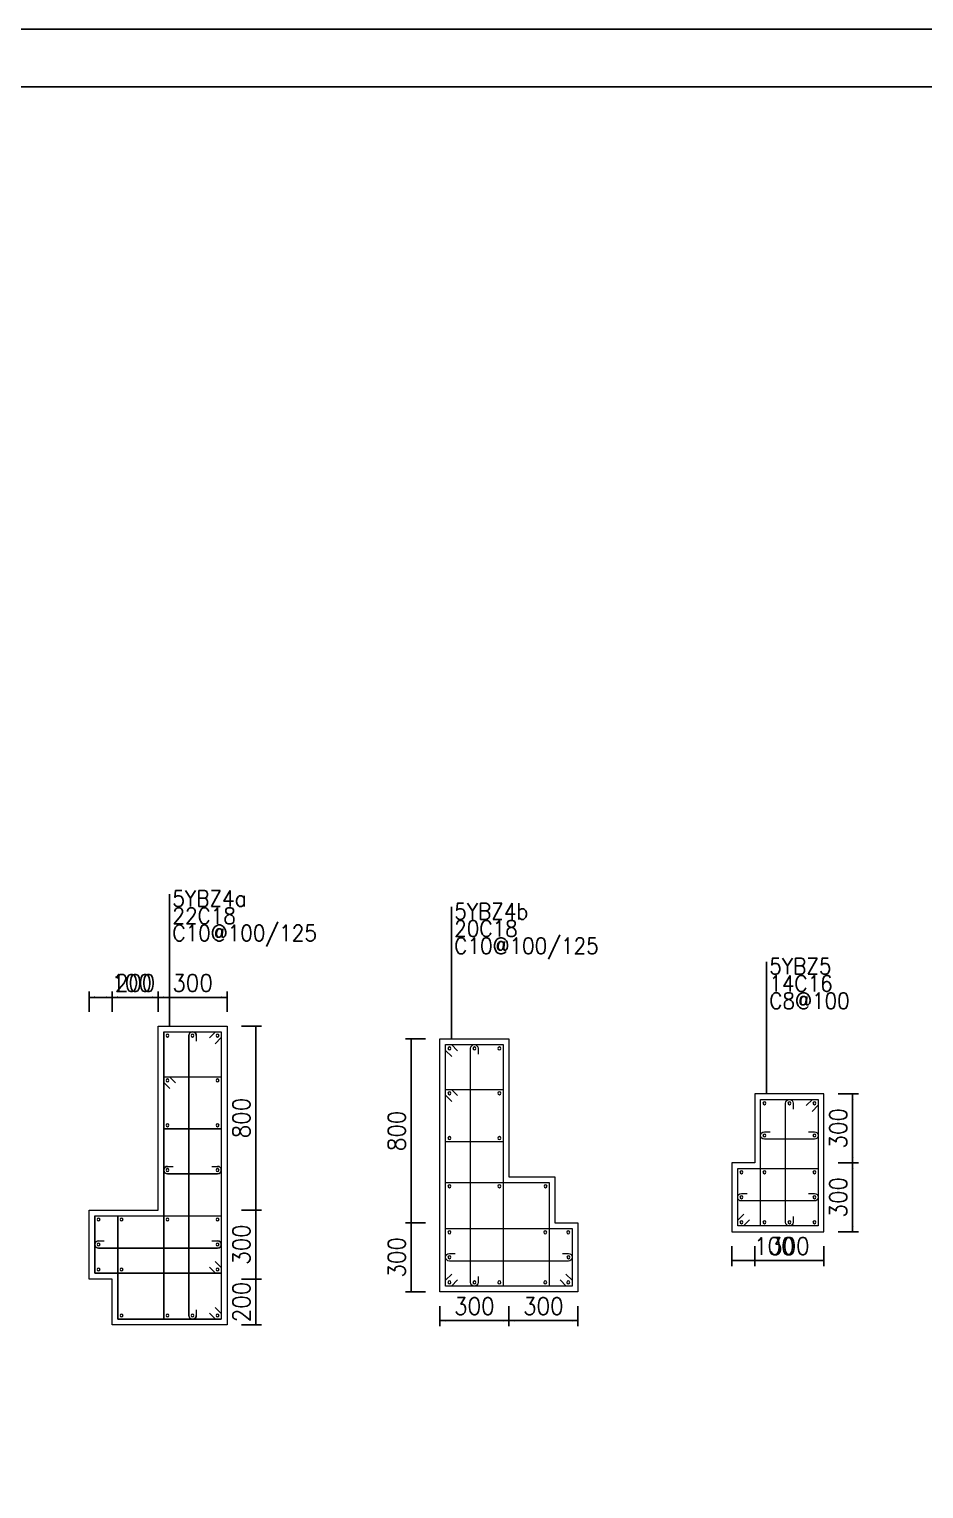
# Model space of a CAD drawing. Extents: x 292423 to 377252, y 106557 to 361882.
# Drawn here: x 346112 to 361682, y 205872 to 231265 of the extents above; entities that cross this region are included whole.
import ezdxf
from ezdxf.enums import TextEntityAlignment as Align

# ---------------------------------------------------------------- set-up
doc = ezdxf.new("R2010")
doc.units = 0
doc.header["$LTSCALE"] = 1000
for name, color, linetype in [('1508', 2, 'Continuous'), ('tk', 7, 'Continuous'), ('Y阴影', 254, 'Continuous')]:
    doc.layers.add(name, color=color, linetype=linetype)
for name, color, linetype, lineweight in [('REIN', 6, 'Continuous', 18), ('Z-柱大样外框', 7, 'ByLayer', 18), ('Z-详图标注', 3, 'Continuous', 18), ('配箍校核', 2, 'ByLayer', 18)]:
    doc.layers.add(name, color=color, linetype=linetype, lineweight=lineweight)
doc.styles.get("Standard").update_dxf_attribs({"font": 'standard'})
doc.dimstyles.get("Standard").update_dxf_attribs({"dimtxt": 300, "dimasz": 100, "dimexe": 100, "dimexo": 250, "dimgap": 100, "dimtad": 0, "dimtoh": 1, "dimdec": 0, "dimlfac": 0.25, "dimdsep": 46, "dimcen": 0.09, "dimclrt": 7, "dimadec": 0, "dimazin": 0, "dimtfac": 1, "dimtdec": 4, "dimtofl": 0, "dimtmove": 0, "dimatfit": 3, "dimfxl": 1, "dimtolj": 1, "dimtzin": 0, "dimarcsym": 0})

# ---------------------------------------------------------------- blocks, each defined once
blk = doc.blocks.new('*D410')
at = {"layer": 'Z-详图标注', "color": 0, "linetype": 'ByBlock', "lineweight": -2}
for p, q in [((358343, 210094), (358343, 209744)), ((358743, 210094), (358743, 209744)), ((358343, 209844), (358743, 209844))]:
    blk.add_line(p, q, dxfattribs=at)
for points in [[(358343, 209844), (358443, 209861), (358443, 209828)], [(358743, 209844), (358643, 209828), (358643, 209861)]]:
    blk.add_solid(points, dxfattribs=at)
at = {"layer": 'Z-详图标注', "color": 7, "linetype": 'Continuous', "lineweight": -2, "insert": (359081, 210094), "char_height": 300, "width": 476.67, "attachment_point": 5}
blk.add_mtext('100', dxfattribs=at)
blk = doc.blocks.new('*D464')
at = {"layer": 'Z-详图标注', "color": 0, "linetype": 'ByBlock', "lineweight": -2}
for p, q in [((358743, 210094), (358743, 209744)), ((359943, 210094), (359943, 209744)), ((358743, 209844), (359943, 209844))]:
    blk.add_line(p, q, dxfattribs=at)
for points in [[(358743, 209844), (358843, 209861), (358843, 209828)], [(359943, 209844), (359843, 209828), (359843, 209861)]]:
    blk.add_solid(points, dxfattribs=at)
at = {"layer": 'Z-详图标注', "color": 7, "linetype": 'Continuous', "lineweight": -2, "insert": (359343, 210094), "char_height": 300, "width": 566.67, "attachment_point": 5}
blk.add_mtext('300', dxfattribs=at)
blk = doc.blocks.new('*D67')
at = {"layer": 'Z-详图标注', "color": 0, "linetype": 'ByBlock', "lineweight": -2}
for p, q in [((360193, 211544), (360543, 211544)), ((360443, 210344), (360443, 211544)), ((360193, 210344), (360543, 210344))]:
    blk.add_line(p, q, dxfattribs=at)
for points in [[(360443, 211544), (360459, 211444), (360426, 211444)], [(360443, 210344), (360426, 210444), (360459, 210444)]]:
    blk.add_solid(points, dxfattribs=at)
at = {"layer": 'Z-详图标注', "color": 7, "linetype": 'Continuous', "lineweight": -2, "insert": (360193, 210944), "char_height": 300, "width": 566.67, "attachment_point": 5, "rotation": 90}
blk.add_mtext('300', dxfattribs=at)
blk = doc.blocks.new('*D569')
at = {"layer": 'Z-详图标注', "color": 0, "linetype": 'ByBlock', "lineweight": -2}
for p, q in [((360193, 212744), (360543, 212744)), ((360443, 211544), (360443, 212744)), ((360193, 211544), (360543, 211544))]:
    blk.add_line(p, q, dxfattribs=at)
for points in [[(360443, 212744), (360459, 212644), (360426, 212644)], [(360443, 211544), (360426, 211644), (360459, 211644)]]:
    blk.add_solid(points, dxfattribs=at)
at = {"layer": 'Z-详图标注', "color": 7, "linetype": 'Continuous', "lineweight": -2, "insert": (360193, 212144), "char_height": 300, "width": 566.67, "attachment_point": 5, "rotation": 90}
blk.add_mtext('300', dxfattribs=at)
blk = doc.blocks.new('*D582')
at = {"layer": 'Z-详图标注', "color": 0, "linetype": 'ByBlock', "lineweight": -2}
for p, q in [((349806, 209522), (350156, 209522)), ((350056, 208722), (350056, 209522)), ((349806, 208722), (350156, 208722))]:
    blk.add_line(p, q, dxfattribs=at)
for points in [[(350056, 209522), (350073, 209422), (350040, 209422)], [(350056, 208722), (350040, 208822), (350073, 208822)]]:
    blk.add_solid(points, dxfattribs=at)
at = {"layer": 'Z-详图标注', "color": 7, "linetype": 'Continuous', "lineweight": -2, "insert": (349806, 209122), "char_height": 300, "width": 566.67, "attachment_point": 5, "rotation": 90}
blk.add_mtext('200', dxfattribs=at)
blk = doc.blocks.new('*D190')
at = {"layer": 'Z-详图标注', "color": 0, "linetype": 'ByBlock', "lineweight": -2}
for p, q in [((349806, 210722), (350156, 210722)), ((350056, 209522), (350056, 210722)), ((349806, 209522), (350156, 209522))]:
    blk.add_line(p, q, dxfattribs=at)
for points in [[(350056, 210722), (350073, 210622), (350040, 210622)], [(350056, 209522), (350040, 209622), (350073, 209622)]]:
    blk.add_solid(points, dxfattribs=at)
at = {"layer": 'Z-详图标注', "color": 7, "linetype": 'Continuous', "lineweight": -2, "insert": (349806, 210122), "char_height": 300, "width": 566.67, "attachment_point": 5, "rotation": 90}
blk.add_mtext('300', dxfattribs=at)
blk = doc.blocks.new('*D682')
at = {"layer": 'Z-详图标注', "color": 0, "linetype": 'ByBlock', "lineweight": -2}
for p, q in [((349806, 213922), (350156, 213922)), ((350056, 210722), (350056, 213922)), ((349806, 210722), (350156, 210722))]:
    blk.add_line(p, q, dxfattribs=at)
for points in [[(350056, 213922), (350073, 213822), (350040, 213822)], [(350056, 210722), (350040, 210822), (350073, 210822)]]:
    blk.add_solid(points, dxfattribs=at)
at = {"layer": 'Z-详图标注', "color": 7, "linetype": 'Continuous', "lineweight": -2, "insert": (349806, 212322), "char_height": 300, "width": 566.67, "attachment_point": 5, "rotation": 90}
blk.add_mtext('800', dxfattribs=at)
blk = doc.blocks.new('*D558')
at = {"layer": 'Z-详图标注', "color": 0, "linetype": 'ByBlock', "lineweight": -2}
for p, q in [((348355, 214172), (348355, 214522)), ((349556, 214422), (348355, 214422)), ((349556, 214172), (349556, 214522))]:
    blk.add_line(p, q, dxfattribs=at)
for points in [[(348355, 214422), (348455, 214439), (348455, 214405)], [(349556, 214422), (349456, 214405), (349456, 214439)]]:
    blk.add_solid(points, dxfattribs=at)
at = {"layer": 'Z-详图标注', "color": 7, "linetype": 'Continuous', "lineweight": -2, "insert": (348956, 214672), "char_height": 300, "width": 566.67, "attachment_point": 5}
blk.add_mtext('300', dxfattribs=at)
blk = doc.blocks.new('*D180')
at = {"layer": 'Z-详图标注', "color": 0, "linetype": 'ByBlock', "lineweight": -2}
for p, q in [((347556, 214172), (347556, 214522)), ((348355, 214422), (347556, 214422)), ((348355, 214172), (348355, 214522))]:
    blk.add_line(p, q, dxfattribs=at)
for points in [[(347556, 214422), (347656, 214439), (347656, 214405)], [(348355, 214422), (348255, 214405), (348255, 214439)]]:
    blk.add_solid(points, dxfattribs=at)
at = {"layer": 'Z-详图标注', "color": 7, "linetype": 'Continuous', "lineweight": -2, "insert": (347956, 214672), "char_height": 300, "width": 566.67, "attachment_point": 5}
blk.add_mtext('200', dxfattribs=at)
blk = doc.blocks.new('*D659')
at = {"layer": 'Z-详图标注', "color": 0, "linetype": 'ByBlock', "lineweight": -2}
for p, q in [((347155, 214172), (347155, 214522)), ((347556, 214422), (347155, 214422)), ((347556, 214172), (347556, 214522))]:
    blk.add_line(p, q, dxfattribs=at)
for points in [[(347155, 214422), (347255, 214439), (347255, 214405)], [(347556, 214422), (347456, 214405), (347456, 214439)]]:
    blk.add_solid(points, dxfattribs=at)
at = {"layer": 'Z-详图标注', "color": 7, "linetype": 'Continuous', "lineweight": -2, "insert": (347895, 214672), "char_height": 300, "width": 476.67, "attachment_point": 5}
blk.add_mtext('100', dxfattribs=at)
blk = doc.blocks.new('*D578')
at = {"layer": 'Z-详图标注', "color": 0, "linetype": 'ByBlock', "lineweight": -2}
for p, q in [((353010, 213699), (352660, 213699)), ((352760, 213699), (352760, 210499)), ((353010, 210499), (352660, 210499))]:
    blk.add_line(p, q, dxfattribs=at)
for points in [[(352760, 213699), (352776, 213599), (352743, 213599)], [(352760, 210499), (352743, 210599), (352776, 210599)]]:
    blk.add_solid(points, dxfattribs=at)
at = {"layer": 'Z-详图标注', "color": 7, "linetype": 'Continuous', "lineweight": -2, "insert": (352510, 212099), "char_height": 300, "width": 566.67, "attachment_point": 5, "rotation": 90}
blk.add_mtext('800', dxfattribs=at)
blk = doc.blocks.new('*D185')
at = {"layer": 'Z-详图标注', "color": 0, "linetype": 'ByBlock', "lineweight": -2}
for p, q in [((353010, 210499), (352660, 210499)), ((352760, 210499), (352760, 209299)), ((353010, 209299), (352660, 209299))]:
    blk.add_line(p, q, dxfattribs=at)
for points in [[(352760, 210499), (352776, 210399), (352743, 210399)], [(352760, 209299), (352743, 209399), (352776, 209399)]]:
    blk.add_solid(points, dxfattribs=at)
at = {"layer": 'Z-详图标注', "color": 7, "linetype": 'Continuous', "lineweight": -2, "insert": (352510, 209899), "char_height": 300, "width": 566.67, "attachment_point": 5, "rotation": 90}
blk.add_mtext('300', dxfattribs=at)
blk = doc.blocks.new('*D677')
at = {"layer": 'Z-详图标注', "color": 0, "linetype": 'ByBlock', "lineweight": -2}
for p, q in [((353260, 209049), (353260, 208699)), ((354460, 209049), (354460, 208699)), ((353260, 208799), (354460, 208799))]:
    blk.add_line(p, q, dxfattribs=at)
for points in [[(353260, 208799), (353360, 208816), (353360, 208782)], [(354460, 208799), (354360, 208782), (354360, 208816)]]:
    blk.add_solid(points, dxfattribs=at)
at = {"layer": 'Z-详图标注', "color": 7, "linetype": 'Continuous', "lineweight": -2, "insert": (353860, 209049), "char_height": 300, "width": 566.67, "attachment_point": 5}
blk.add_mtext('300', dxfattribs=at)
blk = doc.blocks.new('*D728')
at = {"layer": 'Z-详图标注', "color": 0, "linetype": 'ByBlock', "lineweight": -2}
for p, q in [((354460, 209049), (354460, 208699)), ((355660, 209049), (355660, 208699)), ((354460, 208799), (355660, 208799))]:
    blk.add_line(p, q, dxfattribs=at)
for points in [[(354460, 208799), (354560, 208816), (354560, 208782)], [(355660, 208799), (355560, 208782), (355560, 208816)]]:
    blk.add_solid(points, dxfattribs=at)
at = {"layer": 'Z-详图标注', "color": 7, "linetype": 'Continuous', "lineweight": -2, "insert": (355060, 209049), "char_height": 300, "width": 566.67, "attachment_point": 5}
blk.add_mtext('300', dxfattribs=at)
blk = doc.blocks.new('A1tk')
at = {"layer": 'tk', "color": 5}
blk.add_lwpolyline([(0, 0), (0, 59400), (84100, 59400), (84100, 0)], close=True, dxfattribs=at)
at = {"layer": 'tk'}
blk.add_lwpolyline([(2500, 1000), (83100, 1000), (83100, 58400), (2500, 58400)], close=True, dxfattribs=at)

msp = doc.modelspace()

# ---------------------------------------------------------------- linework, layer by layer
at = {"layer": 'REIN', "color": 6}
for points in [[(349250.1, 213715.8), (349356.2, 213821.9), (349456.2, 213821.9), (349456.2, 208821.9), (348455, 208821.9), (348455, 213821.9), (349456.2, 213821.9), (349456.2, 213721.9), (349350.1, 213615.8)], [(353465.9, 213393), (353359.8, 213499), (353359.8, 213599), (354359.8, 213599), (354359.8, 209399), (353359.8, 209399), (353359.8, 213599), (353459.8, 213599), (353565.9, 213493)], [(348561.1, 212835.8), (348455, 212941.9), (348455, 213041.9), (349456.2, 213041.9), (349456.2, 212131.9), (348455, 212131.9), (348455, 213041.9), (348555, 213041.9), (348661.1, 212935.8)], [(353465.9, 212613), (353359.8, 212719), (353359.8, 212819), (354359.8, 212819), (354359.8, 211909), (353359.8, 211909), (353359.8, 212819), (353459.8, 212819), (353565.9, 212713)], [(359636.6, 212538.2), (359742.6, 212644.3), (359842.6, 212644.3), (359842.6, 210444.3), (358842.6, 210444.3), (358842.6, 212644.3), (359842.6, 212644.3), (359842.6, 212544.3), (359736.6, 212438.2)], [(358648.7, 210550.4), (358542.6, 210444.3), (358442.6, 210444.3), (358442.6, 211444.3), (359842.6, 211444.3), (359842.6, 210444.3), (358442.6, 210444.3), (358442.6, 210544.3), (358548.7, 210650.4)], [(353565.9, 209505.1), (353459.8, 209399), (353359.8, 209399), (353359.8, 211199), (355159.8, 211199), (355159.8, 209399), (353359.8, 209399), (353359.8, 209499), (353465.9, 209605.1)], [(349350.1, 209827.9), (349456.2, 209721.9), (349456.2, 209621.9), (347255, 209621.9), (347255, 210621.9), (349456.2, 210621.9), (349456.2, 209621.9), (349356.2, 209621.9), (349250.1, 209727.9)], [(349350.1, 209027.9), (349456.2, 208921.9), (349456.2, 208821.9), (347656.2, 208821.9), (347656.2, 210621.9), (349456.2, 210621.9), (349456.2, 208821.9), (349356.2, 208821.9), (349250.1, 208927.9)], [(355453.7, 209605.1), (355559.8, 209499), (355559.8, 209399), (353359.8, 209399), (353359.8, 210399), (355559.8, 210399), (355559.8, 209399), (355459.8, 209399), (355353.7, 209505.1)]]:
    msp.add_lwpolyline(points, dxfattribs=at)
for points in [[(349020.6, 208986.9), (349020.6, 208886.9, -1), (348890.6, 208886.9), (348890.6, 213756.9, -1), (349020.6, 213756.9), (349020.6, 213656.9)], [(353924.8, 209562.9), (353924.8, 209462.9, -1), (353794.8, 209462.9), (353794.8, 213534, -1), (353924.8, 213534), (353924.8, 213434)], [(359407.6, 210609.3), (359407.6, 210509.3, -1), (359277.6, 210509.3), (359277.6, 212579.3, -1), (359407.6, 212579.3), (359407.6, 212479.3)], [(359677.6, 212084.3), (359777.6, 212084.3, -1), (359777.6, 211954.3), (358907.6, 211954.3, -1), (358907.6, 212084.3), (359007.6, 212084.3)], [(349291.2, 211481.9), (349391.2, 211481.9, -1), (349391.2, 211351.9), (348520, 211351.9, -1), (348520, 211481.9), (348620, 211481.9)], [(359677.6, 211009.3), (359777.6, 211009.3, -1), (359777.6, 210879.3), (358507.6, 210879.3, -1), (358507.6, 211009.3), (358607.6, 211009.3)], [(349291.2, 210186.9), (349391.2, 210186.9, -1), (349391.2, 210056.9), (347320, 210056.9, -1), (347320, 210186.9), (347420, 210186.9)], [(355396, 209964.7), (355496, 209964.7, -1), (355496, 209834.7), (353424.8, 209834.7, -1), (353424.8, 209964.7), (353524.8, 209964.7)]]:
    msp.add_lwpolyline(points, format="xyb", dxfattribs=at)
for points in [[(348520, 213781.9, 1), (348520, 213731.9, 1)], [(348955.6, 213781.9, 1), (348955.6, 213731.9, 1)], [(349391.2, 213781.9, 1), (349391.2, 213731.9, 1)], [(353424.8, 213509, 1), (353424.8, 213559, 1)], [(353884.8, 213534, 1), (353834.8, 213534, 1)], [(354294.8, 213509, 1), (354294.8, 213559, 1)], [(348520, 213001.9, 1), (348520, 212951.9, 1)], [(349391.2, 213001.9, 1), (349391.2, 212951.9, 1)], [(353424.8, 212729, 1), (353424.8, 212779, 1)], [(354294.8, 212729, 1), (354294.8, 212779, 1)], [(358882.6, 212579.3, 1), (358932.6, 212579.3, 1)], [(359317.6, 212579.3, 1), (359367.6, 212579.3, 1)], [(359752.6, 212579.3, 1), (359802.6, 212579.3, 1)], [(348520, 212221.9, 1), (348520, 212171.9, 1)], [(349391.2, 212221.9, 1), (349391.2, 212171.9, 1)], [(358882.6, 212019.3, 1), (358932.6, 212019.3, 1)], [(359752.6, 212019.3, 1), (359802.6, 212019.3, 1)], [(353424.8, 211949, 1), (353424.8, 211999, 1)], [(354294.8, 211949, 1), (354294.8, 211999, 1)], [(348520, 211441.9, 1), (348520, 211391.9, 1)], [(349391.2, 211441.9, 1), (349391.2, 211391.9, 1)], [(358482.6, 211379.3, 1), (358532.6, 211379.3, 1)], [(358882.6, 211379.3, 1), (358932.6, 211379.3, 1)], [(359752.6, 211379.3, 1), (359802.6, 211379.3, 1)], [(353424.8, 211109.8, 1), (353424.8, 211159.8, 1)], [(354294.8, 211109.8, 1), (354294.8, 211159.8, 1)], [(355099.7, 211109.8, 1), (355099.7, 211159.8, 1)], [(358482.6, 210944.3, 1), (358532.6, 210944.3, 1)], [(359752.6, 210944.3, 1), (359802.6, 210944.3, 1)], [(347320, 210581.9, 1), (347320, 210531.9, 1)], [(347721.2, 210581.9, 1), (347721.2, 210531.9, 1)], [(348520, 210581.9, 1), (348520, 210531.9, 1)], [(349391.2, 210581.9, 1), (349391.2, 210531.9, 1)], [(358482.6, 210509.3, 1), (358532.6, 210509.3, 1)], [(358882.6, 210509.3, 1), (358932.6, 210509.3, 1)], [(359317.6, 210509.3, 1), (359367.6, 210509.3, 1)], [(359752.6, 210509.3, 1), (359802.6, 210509.3, 1)], [(353424.8, 210309, 1), (353424.8, 210359, 1)], [(355093.9, 210309, 1), (355093.9, 210359, 1)], [(355494.8, 210309, 1), (355494.8, 210359, 1)], [(347320, 210146.9, 1), (347320, 210096.9, 1)], [(349391.2, 210146.9, 1), (349391.2, 210096.9, 1)], [(353424.8, 209924.7, 1), (353424.8, 209874.7, 1)], [(355496, 209924.7, 1), (355496, 209874.7, 1)], [(347320, 209711.9, 1), (347320, 209661.9, 1)], [(347721.2, 209711.9, 1), (347721.2, 209661.9, 1)], [(349391.2, 209711.9, 1), (349391.2, 209661.9, 1)], [(353424.8, 209439, 1), (353424.8, 209489, 1)], [(353884.8, 209462.9, 1), (353834.8, 209462.9, 1)], [(354294.8, 209439, 1), (354294.8, 209489, 1)], [(355093.9, 209439, 1), (355093.9, 209489, 1)], [(355494.8, 209439, 1), (355494.8, 209489, 1)], [(347721.2, 208911.9, 1), (347721.2, 208861.9, 1)], [(348520, 208911.9, 1), (348520, 208861.9, 1)], [(348955.6, 208911.9, 1), (348955.6, 208861.9, 1)], [(349391.2, 208911.9, 1), (349391.2, 208861.9, 1)]]:
    msp.add_lwpolyline(points, format="xyb", close=True, dxfattribs=at)
at = {"layer": 'Y阴影'}
for p, q in [((348555, 213916.9), (348555, 216216.9)), ((353459.8, 213694), (353459.8, 215994)), ((358942.6, 212739.3), (358942.6, 215039.3))]:
    msp.add_line(p, q, dxfattribs=at)
at = {"layer": 'Z-柱大样外框'}
for points in [[(349556.2, 213921.9), (349556.2, 208721.9), (347556.2, 208721.9), (347556.2, 209521.9), (347155, 209521.9), (347155, 210721.9), (348355, 210721.9), (348355, 213921.9)], [(354459.8, 213699), (354459.8, 211299), (355259.8, 211299), (355259.8, 210499), (355659.8, 210499), (355659.8, 209299), (353259.8, 209299), (353259.8, 213699)], [(358342.6, 211544.3), (358342.6, 210344.3), (359942.6, 210344.3), (359942.6, 212744.3), (358742.6, 212744.3), (358742.6, 211544.3), (358342.6, 211544.3)]]:
    msp.add_lwpolyline(points, close=True, dxfattribs=at)
at = {"layer": '配箍校核', "color": 6}
for p, q in [((348455, 213821.9), (348455, 208821.9)), ((348455, 213821.9), (349456.2, 213821.9)), ((349250.1, 213715.8), (349356.2, 213821.9)), ((349356.2, 213821.9), (349456.2, 213821.9)), ((349456.2, 213821.9), (349456.2, 208821.9)), ((349456.2, 213821.9), (349456.2, 213721.9)), ((348890.6, 213756.9), (348890.6, 208886.9)), ((349020.6, 213756.9), (349020.6, 213656.9)), ((349456.2, 213721.9), (349350.1, 213615.8)), ((348455, 212941.9), (348455, 213041.9)), ((348455, 213041.9), (349456.2, 213041.9)), ((348455, 213041.9), (348555, 213041.9)), ((348561.1, 212835.8), (348455, 212941.9)), ((348555, 213041.9), (348661.1, 212935.8)), ((348455, 212131.9), (349456.2, 212131.9)), ((348520, 211481.9), (348620, 211481.9)), ((348520, 211351.9), (349391.2, 211351.9)), ((349291.2, 211481.9), (349391.2, 211481.9)), ((347255, 210621.9), (347255, 209621.9)), ((347255, 210621.9), (349456.2, 210621.9)), ((347656.2, 210621.9), (347656.2, 208821.9)), ((347320, 210186.9), (347420, 210186.9)), ((347320, 210056.9), (349391.2, 210056.9)), ((349291.2, 210186.9), (349391.2, 210186.9)), ((349350.1, 209827.9), (349456.2, 209721.9)), ((347255, 209621.9), (349456.2, 209621.9)), ((349356.2, 209621.9), (349250.1, 209727.9)), ((349456.2, 209621.9), (349356.2, 209621.9)), ((349456.2, 209721.9), (349456.2, 209621.9)), ((349350.1, 209027.9), (349456.2, 208921.9)), ((347656.2, 208821.9), (349456.2, 208821.9)), ((349020.6, 208986.9), (349020.6, 208886.9)), ((349356.2, 208821.9), (349250.1, 208927.9)), ((349456.2, 208821.9), (349356.2, 208821.9)), ((349456.2, 208921.9), (349456.2, 208821.9))]:
    msp.add_line(p, q, dxfattribs=at)
for centre, start, end in [((348955.6, 213756.9), 0, 180), ((348520, 211416.9), 90, 270), ((349391.2, 211416.9), 270, 90), ((347320, 210121.9), 90, 270), ((349391.2, 210121.9), 270, 90), ((348955.6, 208886.9), 180, 0)]:
    msp.add_arc(centre, 65, start, end, dxfattribs=at)

# ---------------------------------------------------------------- block references
at = {"layer": '1508'}
msp.add_blockref('A1tk', (292422.6, 171865.4), dxfattribs=at)

# ---------------------------------------------------------------- texts
at = {"layer": 'Y阴影'}
for s, p in [('5YBZ4a', (348605, 215916.9)), ('22C18', (348605, 215616.9)), ('5YBZ4b', (353509.8, 215694)), ('C10@100/125', (348605, 215316.9)), ('20C18', (353509.8, 215394)), ('C10@100/125', (353509.8, 215094)), ('5YBZ5', (358992.6, 214739.3)), ('14C16', (358992.6, 214439.3)), ('C8@100', (358992.6, 214139.3))]:
    msp.add_text(s, height=280, dxfattribs=at).set_placement(p, align=Align.BOTTOM_LEFT)

# ---------------------------------------------------------------- dimensions: what is measured, and where the dimension line sits
at = {"layer": 'Z-详图标注'}
for base, p1, p2, angle, picture, middle in [((347155, 214421.9), (347556.2, 213921.9), (347155, 213921.9), 180, '*D659', (347355.6, 214671.9)), ((347556.2, 214421.9), (348355, 213921.9), (347556.2, 213921.9), 180, '*D180', (347955.6, 214671.9)), ((348355, 214421.9), (349556.2, 213921.9), (348355, 213921.9), 180, '*D558', (348955.6, 214671.9)), ((350056.2, 213921.9), (349556.2, 210721.9), (349556.2, 213921.9), 90, '*D682', (349806.2, 212321.9)), ((352759.8, 210499), (353259.8, 213699), (353259.8, 210499), 270, '*D578', (352509.8, 212099)), ((360442.6, 212744.3), (359942.6, 211544.3), (359942.6, 212744.3), 90, '*D569', (360192.6, 212144.3)), ((360442.6, 211544.3), (359942.6, 210344.3), (359942.6, 211544.3), 90, '*D67', (360192.6, 210944.3)), ((350056.2, 210721.9), (349556.2, 209521.9), (349556.2, 210721.9), 90, '*D190', (349806.2, 210121.9)), ((352759.8, 209299), (353259.8, 210499), (353259.8, 209299), 270, '*D185', (352509.8, 209899)), ((350056.2, 209521.9), (349556.2, 208721.9), (349556.2, 209521.9), 90, '*D582', (349806.2, 209121.9))]:
    dim = msp.add_linear_dim(base=base, p1=p1, p2=p2, angle=angle, dimstyle='Standard', dxfattribs=at)
    dim.commit()
    dim.dimension.update_dxf_attribs({"geometry": picture, "text_midpoint": middle})
for base, p1, p2, picture, middle in [((358742.6, 209844.3), (358342.6, 210344.3), (358742.6, 210344.3), '*D410', (358542.6, 210094.3)), ((359942.6, 209844.3), (358742.6, 210344.3), (359942.6, 210344.3), '*D464', (359342.6, 210094.3)), ((354459.8, 208799), (353259.8, 209299), (354459.8, 209299), '*D677', (353859.8, 209049)), ((355659.8, 208799), (354459.8, 209299), (355659.8, 209299), '*D728', (355059.8, 209049))]:
    dim = msp.add_linear_dim(base=base, p1=p1, p2=p2, dimstyle='Standard', dxfattribs=at)
    dim.commit()
    dim.dimension.update_dxf_attribs({"geometry": picture, "text_midpoint": middle})

doc.saveas('drawing.dxf')
